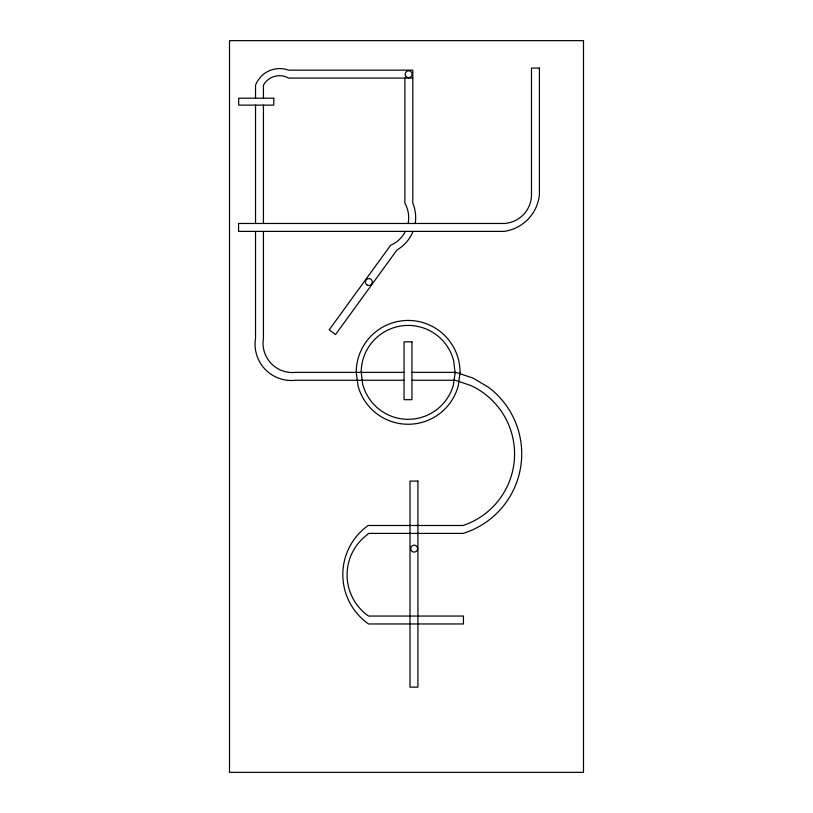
<?xml version="1.0" encoding="UTF-8"?>
<svg xmlns="http://www.w3.org/2000/svg" width="813" height="813" viewBox="0 0 813 813"><rect width="100%" height="100%" fill="white"/><g stroke="black" fill="none" stroke-linecap="round" stroke-linejoin="round"><path stroke-width="1.22" d="M415.148 223.473L415.555 220.73A37.388 37.388 0 0 0 412.801 203.148L412.801 70.162L288.615 70.162A25.935 25.935 0 0 0 255.536 85.141L255.536 98.2M408.146 223.473L408.177 223.351A29.959 29.959 0 0 0 404.884 203.148L404.884 78.078M412.963 231.39L412.039 233.677A37.388 37.388 0 0 1 397.018 249.926L335.556 334.519L329.163 329.875L390.616 245.282A29.959 29.959 0 0 0 403.38 234.825L405.423 231.39M412.801 78.078L288.615 78.078A18.425 18.425 0 0 0 263.442 85.141L263.442 98.2M404.051 372.354L295.678 372.354A29.349 29.349 0 0 1 263.442 338.269L263.442 231.39M411.957 372.354L455.707 372.354L473.024 378.065L488.684 387.415A83.302 83.302 0 0 1 463.095 533.409L368.167 533.409M404.051 380.26L295.678 380.26A36.331 36.331 0 0 1 255.536 338.269L255.536 231.39M411.957 380.26L455.219 380.26L470.707 385.453A75.436 75.436 0 0 1 463.095 525.493L368.167 525.493A60.243 60.243 0 0 0 368.523 623.967L463.44 623.967L463.44 616.051L368.523 616.051A50.193 50.193 0 0 1 368.167 534.029M263.442 105.121L263.442 223.473M255.536 105.121L255.536 223.473M460.056 372.354L458.288 385.789A51.91 51.91 0 0 1 358.005 385.789L356.236 372.354A51.91 51.91 0 0 1 408.146 320.444A51.91 51.91 0 0 1 460.056 372.354M455.107 372.913L453.369 385.047A46.971 46.971 0 0 1 362.639 383.97L361.185 371.795A46.971 46.971 0 0 1 453.654 360.738L455.107 372.913M583.49 40.65L229.51 40.65L229.51 772.35L583.49 772.35L583.49 40.65M539.405 68.079L531.489 68.079L531.489 194.642A28.862 28.862 0 0 1 503.938 223.473L238.565 223.473L238.565 231.39L503.938 231.39A41.077 41.077 0 0 0 539.405 194.642L539.405 68.079M273.798 98.2L238.697 98.2L238.697 105.121L273.798 105.121L273.798 98.2M411.957 341.826L404.051 341.826L404.051 399.671L411.957 399.671L411.957 341.826M417.912 481.083L410.006 481.083L410.006 687.127L417.912 687.127L417.912 481.083M366.846 284.835A3.465 3.465 0 0 0 372.324 282.396A3.465 3.465 0 0 0 367.476 278.869A3.465 3.465 0 0 0 366.846 284.835M412.445 551.62A3.465 3.465 0 0 0 417.638 548.623A3.465 3.465 0 0 0 412.445 545.625A3.465 3.465 0 0 0 412.445 551.62M406.175 76.676A3.465 3.465 0 0 0 411.967 75.121A3.465 3.465 0 0 0 407.72 70.883A3.465 3.465 0 0 0 406.175 76.676"/></g></svg>
